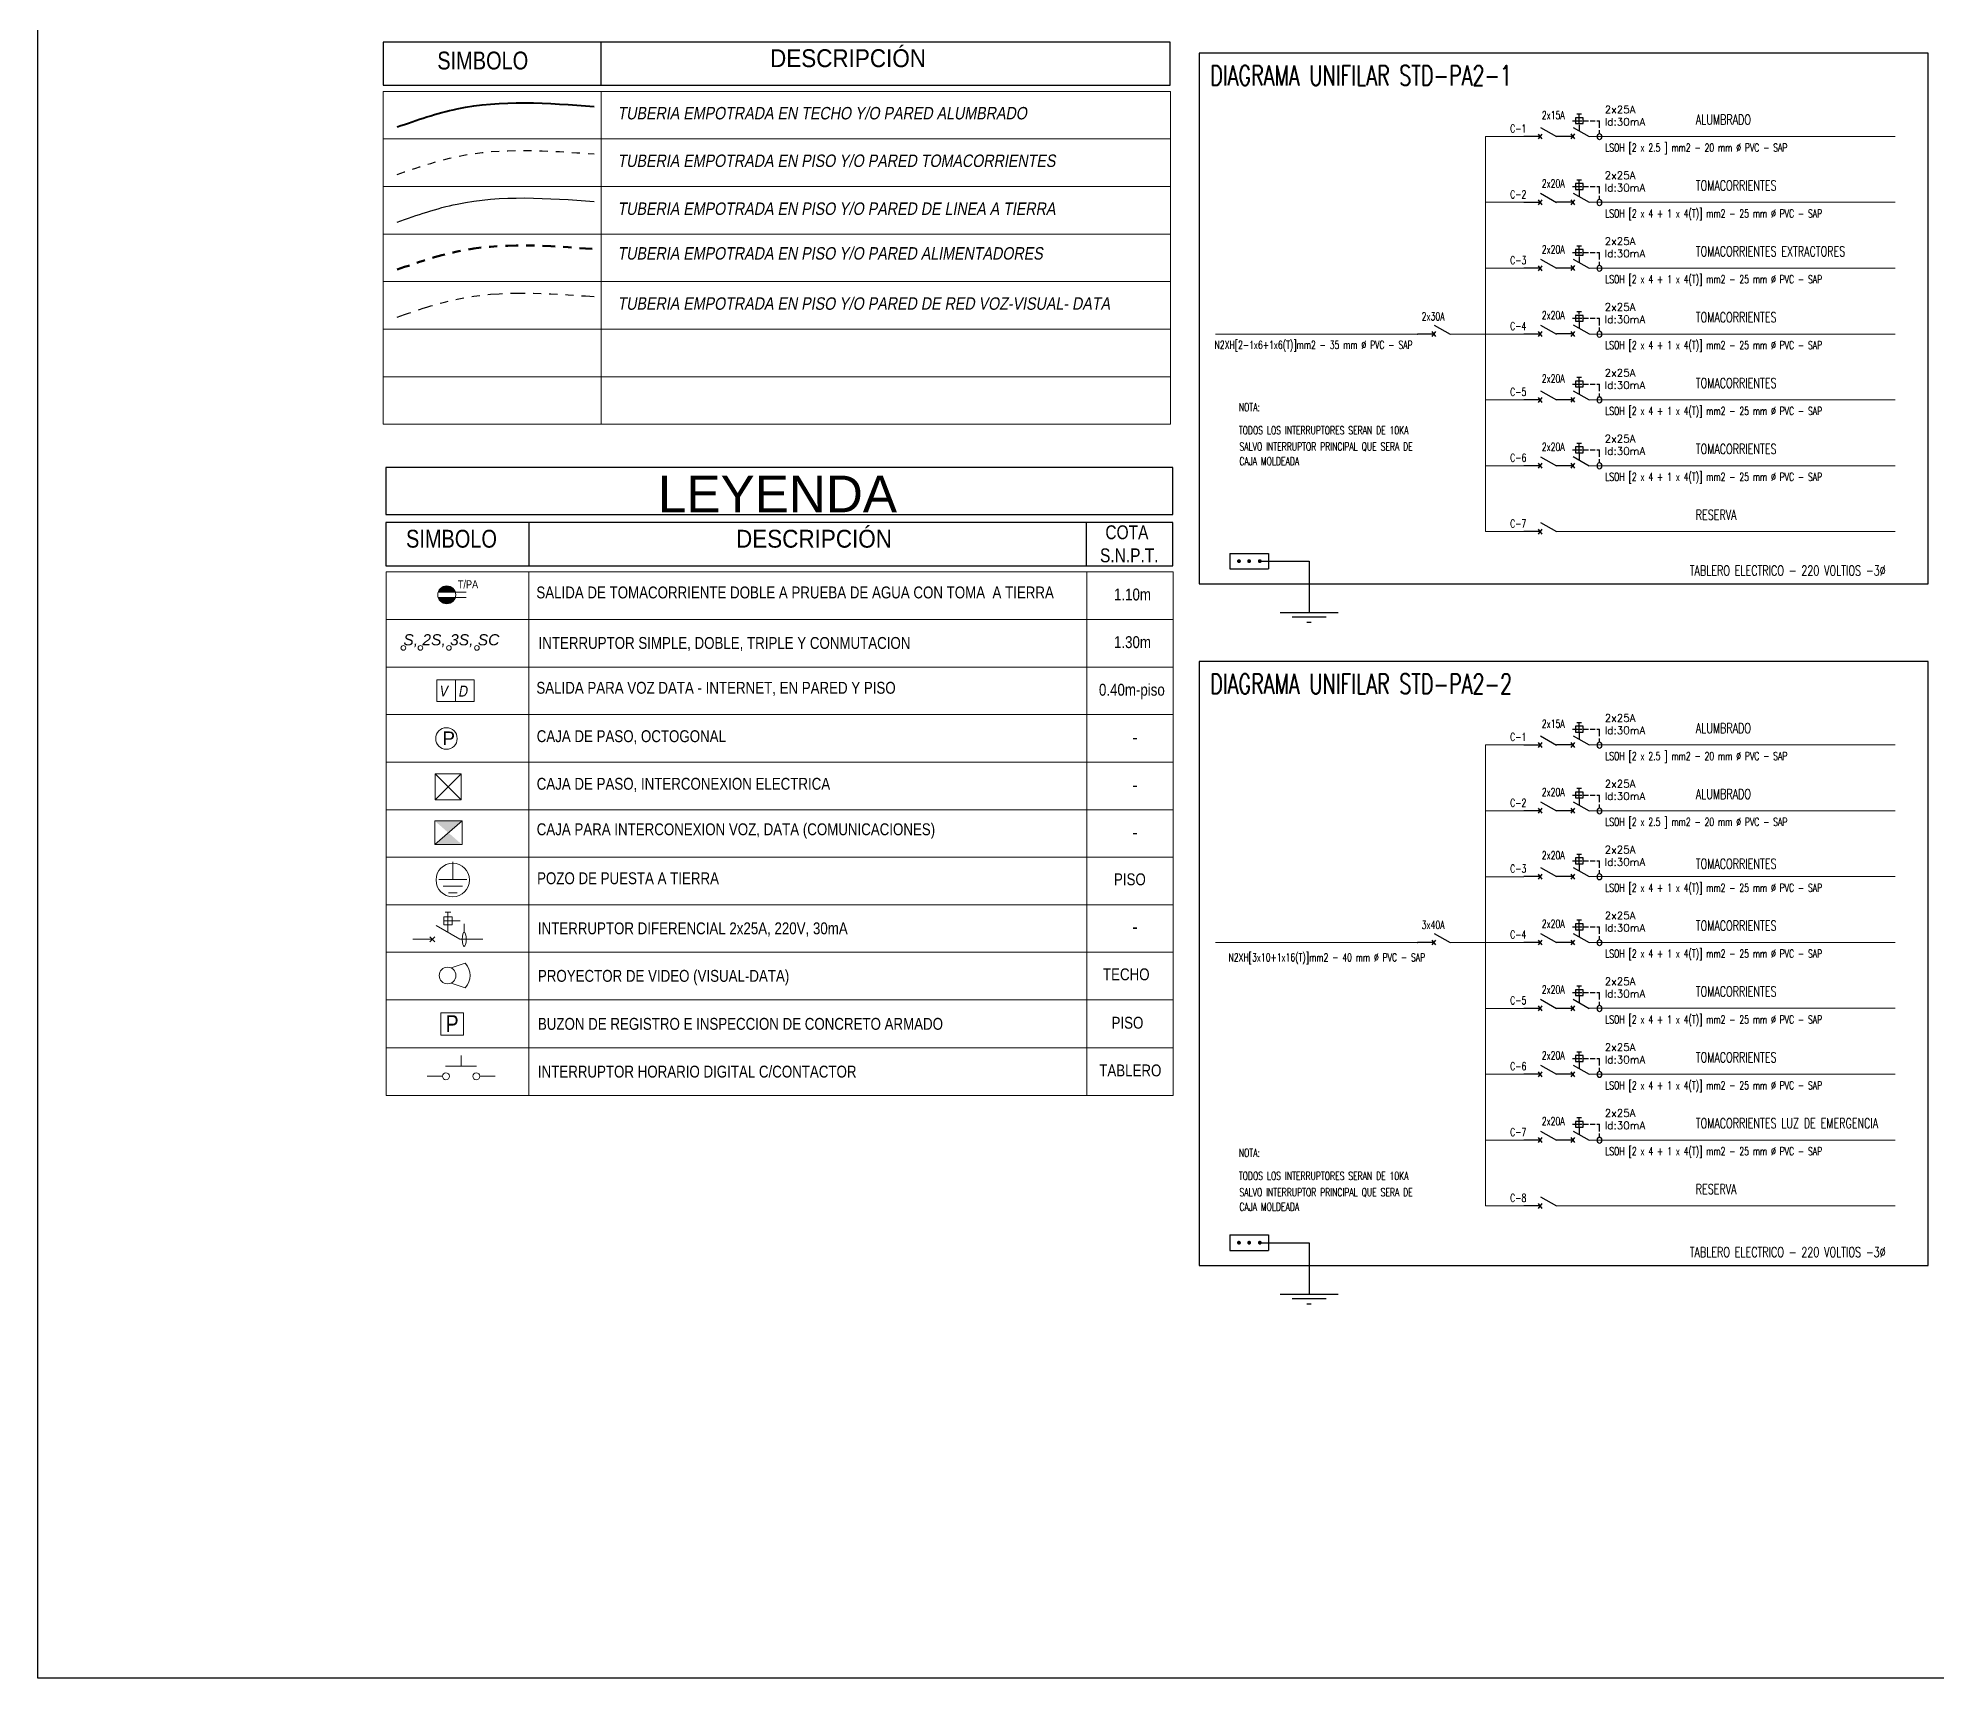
# Model space of a CAD drawing. Header units: millimetres. Extents: x 3354 to 3637, y 1117 to 1358.
# Drawn here: x 3353.99 to 3377.47, y 1161.75 to 1182.05 of the extents above; entities that cross this region are included whole.
import ezdxf

# ---------------------------------------------------------------- set-up
doc = ezdxf.new("R2010")
doc.units = ezdxf.units.MM
for name, pattern in [('ACAD_ISO15W100', [39, 12, -3, 12, -3, 0, -3, 0, -3, 0, -3]), ('CONTINUA', [0]), ('DASHDOT2', [12.7, 6.35, -3.175, 0, -3.175]), ('DASHED', [0.75, 0.5, -0.25]), ('DASHED2', [0.375, 0.25, -0.125]), ('HIDDEN2', [0.1875, 0.125, -0.0625])]:
    doc.linetypes.add(name, pattern=pattern)
for name, color, linetype, lineweight in [('0-Accesorio', 4, 'Continuous', 20), ('06- DIAFRAMA UNIFILARES', 44, 'HIDDEN2', 15), ('ACCESORIOS', 4, 'Continuous', 18), ('ALIMENTADORES', 43, 'DASHDOT2', 50), ('buzones', 4, 'Continuous', 18), ('CAB30mm', 60, 'Continuous', 30), ('columnas', 1, 'Continuous', 5), ('FIERR2', 41, 'Continuous', 20), ('INST. TOMAC.', 3, 'DASHED', 30), ('RED ALUMBRADO', 6, 'Continuous', 40), ('RED RED TV CABLE', 241, 'ACAD_ISO15W100', 40), ('RED TIERRA', 21, 'T_LINE', 30), ('SANIT', 160, 'Continuous', 60), ('tableros y cables', 14, 'Continuous', 18)]:
    doc.layers.add(name, color=color, linetype=linetype, lineweight=lineweight)
for name, color, linetype in [('06-LNA FZA', 150, 'Continuous'), ('10LAUXILIAR', 1, 'Continuous'), ('40ALUMBRADO', 5, 'Continuous'), ('B-NOTAS', 7, 'Continuous'), ('EQUIPOS', 4, 'Continuous'), ('G-TEXTOS-NOTAS', 7, 'Continuous')]:
    doc.layers.add(name, color=color, linetype=linetype)
doc.layers.add('texto', color=7, linetype='Continuous', lineweight=9, true_color=0x000000)
doc.styles.add('2-SIETE', font='ARIALN.TTF', dxfattribs={"height": 0.07})
doc.styles.add('50-NOTAS', font='romans.shx', dxfattribs={"height": 0.1})
doc.styles.add('A-1', font='arial.ttf', dxfattribs={"height": 0.075})
doc.styles.add('B-NOTAS', font='romans.shx', dxfattribs={"width": 0.8, "height": 2.5})
doc.styles.add('BYE', font='ARIALN.TTF', dxfattribs={"oblique": 10, "height": 2})
doc.styles.add('NPT', font='arial.ttf', dxfattribs={"height": 0.1})
doc.styles.get("Standard").update_dxf_attribs({"font": 'arial.ttf'})
doc.linetypes.add('T_LINE', pattern='A,12.7,-5.08,["T",Standard,S=2.54,R=0,X=-2.54,Y=-1.27],-6.35', length=24.13)

# ---------------------------------------------------------------- blocks, each defined once
blk = doc.blocks.new('SC')
at = {"layer": '06-LNA FZA'}
for p, q in [((-0.432, 0.057), (-0.342, -0.059)), ((-0.342, 0.057), (-0.432, -0.059)), ((-0.374, 0.211), (0, -0.001)), ((-0.387, -0.001), (-0.765, -0.001))]:
    blk.add_line(p, q, dxfattribs=at)
blk = doc.blocks.new('ID')
at = {"color": 1, "linetype": 'Continuous', "ltscale": 0.1}
for p, q in [((3472.703, 1590.813), (3472.737, 1590.813)), ((3472.756, 1590.813), (3472.82, 1590.813)), ((3472.816, 1590.892), (3472.76, 1590.892)), ((3472.788, 1590.781), (3472.788, 1590.845)), ((3472.841, 1590.813), (3472.903, 1590.813)), ((3472.922, 1590.813), (3472.986, 1590.813)), ((3473.005, 1590.813), (3473.038, 1590.813)), ((3473.038, 1590.725), (3473.038, 1590.813)), ((3473.038, 1590.655), (3473.038, 1590.697))]:
    blk.add_line(p, q, dxfattribs=at)
blk.add_lwpolyline([(3472.742, 1590.777), (3472.835, 1590.777), (3472.835, 1590.849), (3472.742, 1590.849)], close=True, dxfattribs=at)
for points in [[(3472.788, 1590.862), (3472.788, 1590.892)], [(3472.788, 1590.764), (3472.788, 1590.687)]]:
    blk.add_lwpolyline(points, dxfattribs=at)
blk.add_ellipse((3473.038, 1590.616), major_axis=(0, -0.0398), ratio=0.654896, dxfattribs=at)
at = {"layer": 'G-TEXTOS-NOTAS', "style": '50-NOTAS'}
for s, p in [('2x25A', (3473.103, 1590.905)), ('Id:30mA', (3473.103, 1590.752))]:
    blk.add_text(s, height=0.0937, dxfattribs=at).set_placement(p)
blk = doc.blocks.new('DIFERENCIAL')
at = {"color": 1, "linetype": 'Continuous', "ltscale": 0.1}
for p, q in [((-0.642, 0.319), (-0.602, 0.319)), ((-0.58, 0.319), (-0.504, 0.319)), ((-0.509, 0.412), (-0.575, 0.412)), ((-0.542, 0.281), (-0.542, 0.356)), ((-0.48, 0.319), (-0.407, 0.319)), ((-0.385, 0.319), (-0.31, 0.319)), ((-0.287, 0.319), (-0.248, 0.319)), ((-0.248, 0.216), (-0.248, 0.319)), ((-0.248, 0.134), (-0.248, 0.183))]:
    blk.add_line(p, q, dxfattribs=at)
blk.add_lwpolyline([(-0.596, 0.276), (-0.486, 0.276), (-0.486, 0.361), (-0.596, 0.361)], close=True, dxfattribs=at)
for points in [[(-0.542, 0.376), (-0.542, 0.412)], [(-0.542, 0.261), (-0.542, 0.171)]]:
    blk.add_lwpolyline(points, dxfattribs=at)
blk.add_ellipse((-0.248, 0.087), major_axis=(0, -0.0467), ratio=0.654896, dxfattribs=at)
at = {"layer": 'G-TEXTOS-NOTAS', "style": '50-NOTAS'}
for s, p in [('2x25A', (-0.172, 0.427)), ('Id:30mA', (-0.172, 0.247))]:
    blk.add_text(s, height=0.11, dxfattribs=at).set_placement(p)
blk = doc.blocks.new('TOMA A PRUEBA DE AGUA')
at = {"layer": 'ACCESORIOS'}
h = blk.add_hatch(color=256, dxfattribs=at)
h.paths.add_polyline_path([(2284.459, 573.798), (2284.733, 573.798, 0.724865)])
h.paths.add_polyline_path([(2284.733, 573.708), (2284.459, 573.708, 0.724865)])
at = {"layer": 'ACCESORIOS', "linetype": 'Continuous', "lineweight": 20, "ltscale": 0.1}
for p, q in [((2284.459, 573.798), (2284.908, 573.798)), ((2284.459, 573.708), (2284.908, 573.708))]:
    blk.add_line(p, q, dxfattribs=at)
blk.add_circle((2284.596, 573.753), 0.144, dxfattribs=at)
at = {"layer": 'ACCESORIOS', "style": 'A-1', "width": 0.8}
blk.add_text('T/PA', height=0.1316, dxfattribs=at).set_placement((2284.774, 573.856))
blk = doc.blocks.new('CAJA DE PASO CUADRADO')
at = {"layer": 'ACCESORIOS', "linetype": 'Continuous', "lineweight": 20, "ltscale": 0.1}
for p, q in [((3457.161, 1211.357), (3457.482, 1211.036)), ((3457.482, 1211.357), (3457.161, 1211.036))]:
    blk.add_line(p, q, dxfattribs=at)
blk.add_lwpolyline([(3457.482, 1211.357), (3457.161, 1211.357), (3457.161, 1211.036), (3457.482, 1211.036)], close=True, dxfattribs=at)

msp = doc.modelspace()

# ---------------------------------------------------------------- hatches: boundary and pattern name
at = {"layer": 'ACCESORIOS'}
h = msp.add_hatch(color=256, dxfattribs=at)
h.dxf.hatch_style = 1
h.paths.add_polyline_path([(3358.898, 1172.358), (3359.067, 1172.211), (3359.237, 1172.357), (3359.237, 1172.358)])
h.paths.add_polyline_path([(3358.898, 1172.066), (3359.233, 1172.066), (3359.067, 1172.211)])

# ---------------------------------------------------------------- linework, layer by layer
at = {"color": 4, "linetype": 'Continuous', "lineweight": 20, "ltscale": 0.1}
for p, q in [((3359.122, 1171.851), (3359.122, 1171.634)), ((3358.948, 1171.634), (3359.297, 1171.634)), ((3358.948, 1171.634), (3359.297, 1171.634)), ((3359.002, 1171.551), (3359.242, 1171.551)), ((3359.07, 1171.468), (3359.174, 1171.468))]:
    msp.add_line(p, q, dxfattribs=at)
at = {"ltscale": 2}
msp.add_lwpolyline([(3353.989, 1197.853), (3406.982, 1197.853), (3406.982, 1161.749), (3353.989, 1161.749)], close=True, dxfattribs=at)
at = {"color": 4, "linetype": 'Continuous', "lineweight": 20, "ltscale": 0.1}
msp.add_circle((3359.121, 1171.626), 0.207, dxfattribs=at)
at = {"layer": '0-Accesorio', "linetype": 'Continuous'}
for p, q in [((3359.224, 1169.324), (3359.224, 1169.456)), ((3359.032, 1169.324), (3359.417, 1169.324))]:
    msp.add_line(p, q, dxfattribs=at)
for centre in [(3359.037, 1169.197), (3359.412, 1169.197)]:
    msp.add_circle(centre, 0.0436, dxfattribs=at)
at = {"layer": '06- DIAFRAMA UNIFILARES', "color": 150, "linetype": 'CONTINUA'}
for p, q in [((3371.898, 1180.828), (3371.898, 1175.938)), ((3372.373, 1180.828), (3371.898, 1180.828)), ((3373.181, 1180.828), (3376.968, 1180.828)), ((3372.373, 1180.013), (3371.898, 1180.013)), ((3373.181, 1180.013), (3376.968, 1180.013)), ((3372.373, 1179.198), (3371.898, 1179.198)), ((3373.181, 1179.198), (3376.968, 1179.198)), ((3371.06, 1178.383), (3368.559, 1178.383)), ((3371.898, 1178.383), (3371.461, 1178.383)), ((3372.373, 1178.383), (3371.898, 1178.383)), ((3373.181, 1178.383), (3376.968, 1178.383)), ((3372.373, 1177.568), (3371.898, 1177.568)), ((3373.181, 1177.568), (3376.968, 1177.568)), ((3372.373, 1176.753), (3371.898, 1176.753)), ((3373.181, 1176.753), (3376.968, 1176.753)), ((3372.373, 1175.938), (3371.898, 1175.938)), ((3372.775, 1175.939), (3376.968, 1175.939)), ((3371.898, 1173.297), (3371.898, 1167.593)), ((3372.373, 1173.297), (3371.898, 1173.297)), ((3373.181, 1173.298), (3376.968, 1173.298)), ((3372.373, 1172.482), (3371.898, 1172.482)), ((3373.181, 1172.483), (3376.968, 1172.483)), ((3372.373, 1171.667), (3371.898, 1171.667)), ((3373.181, 1171.668), (3376.968, 1171.668)), ((3371.06, 1170.852), (3368.559, 1170.852)), ((3371.898, 1170.852), (3371.461, 1170.852)), ((3372.373, 1170.852), (3371.898, 1170.852)), ((3373.181, 1170.853), (3376.968, 1170.853)), ((3372.373, 1170.037), (3371.898, 1170.037)), ((3373.181, 1170.038), (3376.968, 1170.038)), ((3372.373, 1169.222), (3371.898, 1169.222)), ((3373.181, 1169.223), (3376.968, 1169.223)), ((3372.373, 1168.407), (3371.898, 1168.407)), ((3373.181, 1168.408), (3376.968, 1168.408)), ((3372.373, 1167.593), (3371.898, 1167.593)), ((3372.775, 1167.593), (3376.968, 1167.593))]:
    msp.add_line(p, q, dxfattribs=at)
at = {"layer": '10LAUXILIAR', "color": 3, "linetype": 'Continuous'}
for p, q in [((3368.734, 1175.668, -1.41), (3369.214, 1175.668, -1.41)), ((3368.734, 1175.668, -1.41), (3368.734, 1175.476, -1.41)), ((3369.118, 1175.572, -1.41), (3369.717, 1175.572, -1.41)), ((3369.214, 1175.668, -1.41), (3369.214, 1175.476, -1.41)), ((3369.717, 1175.572, -1.41), (3369.717, 1174.937, -1.41)), ((3368.734, 1175.476, -1.41), (3369.214, 1175.476, -1.41)), ((3369.357, 1174.937, -1.41), (3370.077, 1174.937, -1.41)), ((3369.508, 1174.882, -1.41), (3369.925, 1174.882, -1.41)), ((3369.689, 1174.817, -1.41), (3369.743, 1174.817, -1.41)), ((3368.734, 1167.233, -1.41), (3369.214, 1167.233, -1.41)), ((3368.734, 1167.233, -1.41), (3368.734, 1167.041, -1.41)), ((3369.118, 1167.137, -1.41), (3369.717, 1167.137, -1.41)), ((3369.214, 1167.233, -1.41), (3369.214, 1167.041, -1.41)), ((3369.717, 1167.137, -1.41), (3369.717, 1166.502, -1.41)), ((3368.734, 1167.041, -1.41), (3369.214, 1167.041, -1.41)), ((3369.357, 1166.502, -1.41), (3370.077, 1166.502, -1.41)), ((3369.508, 1166.447, -1.41), (3369.925, 1166.447, -1.41)), ((3369.689, 1166.382, -1.41), (3369.743, 1166.382, -1.41))]:
    msp.add_line(p, q, dxfattribs=at)
at = {"layer": '10LAUXILIAR', "color": 3, "linetype": 'Continuous', "const_width": 0.024}
for points in [[(3368.836, 1175.572, 1), (3368.86, 1175.572, 1)], [(3368.962, 1175.572, 1), (3368.986, 1175.572, 1)], [(3369.094, 1175.572, 1), (3369.118, 1175.572, 1)], [(3368.836, 1167.137, 1), (3368.86, 1167.137, 1)], [(3368.962, 1167.137, 1), (3368.986, 1167.137, 1)], [(3369.094, 1167.137, 1), (3369.118, 1167.137, 1)]]:
    msp.add_lwpolyline(points, format="xyb", close=True, dxfattribs=at)
at = {"layer": '40ALUMBRADO'}
for points in [[(3377.374, 1181.858), (3368.357, 1181.858), (3368.357, 1175.292), (3377.374, 1175.292)], [(3377.374, 1174.328), (3368.357, 1174.328), (3368.357, 1166.857), (3377.374, 1166.857)]]:
    msp.add_lwpolyline(points, close=True, dxfattribs=at)
for points in [[(3371.06, 1178.383), (3371.058, 1178.383), (3371.058, 1178.383), (3371.06, 1178.383)], [(3371.461, 1178.383), (3371.462, 1178.383), (3371.462, 1178.383), (3371.461, 1178.383)], [(3371.06, 1170.853), (3371.058, 1170.853), (3371.058, 1170.852), (3371.06, 1170.852)], [(3371.461, 1170.852), (3371.462, 1170.852), (3371.462, 1170.853), (3371.461, 1170.853)]]:
    msp.add_lwpolyline(points, dxfattribs=at)
at = {"layer": 'ACCESORIOS', "color": 4, "linetype": 'Continuous', "lineweight": 20, "ltscale": 0.1}
msp.add_line((3359.155, 1173.837), (3359.155, 1174.104), dxfattribs=at)
msp.add_line((3359.155, 1173.837), (3359.155, 1174.104), dxfattribs=at)
at = {"layer": 'ACCESORIOS', "linetype": 'Continuous', "lineweight": 20, "ltscale": 0.1}
msp.add_line((3359.237, 1172.357), (3358.898, 1172.066), dxfattribs=at)
at = {"layer": 'ACCESORIOS'}
for p, q in [((3359.012, 1171.12), (3359.112, 1171.12)), ((3359.028, 1171.229), (3359.097, 1171.229)), ((3359.062, 1170.979), (3359.062, 1171.229)), ((3359.062, 1171.17), (3359.062, 1171.07)), ((3358.868, 1170.892), (3358.627, 1170.892)), ((3358.838, 1170.862), (3358.898, 1170.922)), ((3358.898, 1170.862), (3358.838, 1170.922)), ((3359.21, 1170.892), (3358.914, 1171.063)), ((3359.21, 1170.892), (3359.493, 1170.892))]:
    msp.add_line(p, q, dxfattribs=at)
at = {"layer": 'ACCESORIOS', "linetype": 'DASHED2', "ltscale": 0.005}
for p in [(3359.112, 1171.12), (3359.263, 1170.982)]:
    msp.add_line(p, (3359.263, 1171.12), dxfattribs=at)
at = {"layer": 'ACCESORIOS', "color": 1, "linetype": 'Continuous', "lineweight": 20, "ltscale": 0.1}
for p, q in [((3359.103, 1170.537), (3359.276, 1170.595)), ((3359.103, 1170.351), (3359.276, 1170.293))]:
    msp.add_line(p, q, dxfattribs=at)
at = {"layer": 'ACCESORIOS', "color": 4, "linetype": 'Continuous', "lineweight": 20, "ltscale": 0.1}
msp.add_lwpolyline([(3358.925, 1174.104), (3359.385, 1174.104), (3359.385, 1173.837), (3358.925, 1173.837)], close=True, dxfattribs=at)
at = {"layer": 'ACCESORIOS', "linetype": 'Continuous', "lineweight": 20, "ltscale": 0.1}
msp.add_lwpolyline([(3359.237, 1172.066), (3358.898, 1172.066), (3358.898, 1172.358), (3359.237, 1172.358)], close=True, dxfattribs=at)
at = {"layer": 'ACCESORIOS'}
msp.add_lwpolyline([(3359.112, 1171.17), (3359.012, 1171.17), (3359.012, 1171.07), (3359.112, 1171.07)], close=True, dxfattribs=at)
for centre, radius in [((3358.51, 1174.498), 0.0292), ((3358.721, 1174.498), 0.0292), ((3359.074, 1174.498), 0.0292), ((3359.42, 1174.498), 0.0292), ((3359.043, 1173.377), 0.133)]:
    msp.add_circle(centre, radius, dxfattribs=at)
at = {"layer": 'ACCESORIOS', "color": 1, "linetype": 'Continuous', "lineweight": 20, "ltscale": 0.1}
msp.add_circle((3359.057, 1170.444), 0.103, dxfattribs=at)
msp.add_arc((3359.111, 1170.444), 0.224, 317.5277, 42.4723, dxfattribs=at)
at = {"layer": 'ACCESORIOS'}
msp.add_ellipse((3359.263, 1170.892), major_axis=(0, -0.0894), ratio=0.271389, dxfattribs=at)
at = {"layer": 'ALIMENTADORES', "ltscale": 0.025}
msp.add_spline([(3358.434, 1179.181), (3359.174, 1179.404), (3360.87, 1179.434)], degree=3, dxfattribs=at)
at = {"layer": 'buzones', "linetype": 'Continuous', "ltscale": 0.25}
msp.add_lwpolyline([(3359.253, 1169.704), (3359.254, 1169.983), (3358.975, 1169.983), (3358.975, 1169.704)], close=True, dxfattribs=at)
at = {"layer": 'CAB30mm'}
for p, q in [((3360.955, 1181.996), (3360.955, 1181.461)), ((3360.063, 1176.049), (3360.063, 1175.514)), ((3366.962, 1175.514), (3366.962, 1176.049))]:
    msp.add_line(p, q, dxfattribs=at)
for points in [[(3358.261, 1181.461), (3367.998, 1181.461), (3367.998, 1181.996), (3358.261, 1181.996)], [(3358.295, 1176.151), (3368.032, 1176.151), (3368.032, 1176.729), (3358.295, 1176.729)], [(3358.295, 1175.514), (3368.032, 1175.514), (3368.032, 1176.049), (3358.295, 1176.049)]]:
    msp.add_lwpolyline(points, close=True, dxfattribs=at)
at = {"layer": 'FIERR2'}
for p, q in [((3358.262, 1181.386), (3358.262, 1177.267)), ((3358.262, 1181.386), (3368, 1181.386)), ((3360.956, 1181.386), (3360.956, 1177.267)), ((3368, 1181.386), (3368, 1177.267)), ((3358.262, 1180.797), (3368, 1180.797)), ((3358.262, 1180.208), (3368, 1180.208)), ((3358.262, 1179.62), (3368, 1179.62)), ((3358.262, 1179.032), (3368, 1179.032)), ((3358.262, 1178.444), (3368, 1178.444)), ((3358.262, 1177.855), (3368, 1177.855)), ((3358.262, 1177.267), (3368, 1177.267)), ((3358.296, 1175.438), (3358.296, 1168.959)), ((3358.296, 1175.438), (3368.033, 1175.438)), ((3360.064, 1175.438), (3360.064, 1168.959)), ((3366.964, 1175.438), (3366.964, 1168.959)), ((3368.033, 1175.438), (3368.033, 1168.959)), ((3358.296, 1174.849), (3368.033, 1174.849)), ((3358.296, 1174.261), (3368.033, 1174.261)), ((3358.296, 1173.673), (3368.033, 1173.673)), ((3358.296, 1173.084), (3368.033, 1173.084)), ((3358.296, 1172.496), (3368.033, 1172.496)), ((3358.296, 1171.908), (3368.033, 1171.908)), ((3358.296, 1171.32), (3368.033, 1171.32)), ((3358.296, 1170.731), (3368.033, 1170.731)), ((3358.296, 1170.141), (3368.033, 1170.141)), ((3358.296, 1169.55), (3368.033, 1169.55)), ((3358.296, 1168.959), (3368.033, 1168.959))]:
    msp.add_line(p, q, dxfattribs=at)
at = {"layer": 'INST. TOMAC.', "ltscale": 0.01}
msp.add_spline([(3358.434, 1180.357), (3359.174, 1180.58), (3360.87, 1180.611)], degree=3, dxfattribs=at)
at = {"layer": 'RED ALUMBRADO'}
msp.add_spline([(3358.434, 1180.946), (3359.174, 1181.169), (3360.87, 1181.2)], degree=3, dxfattribs=at)
at = {"layer": 'RED RED TV CABLE', "lineweight": 30, "ltscale": 0.015}
msp.add_spline([(3358.434, 1178.592), (3359.174, 1178.815), (3360.87, 1178.846)], degree=3, dxfattribs=at)
at = {"layer": 'RED TIERRA', "ltscale": 0.02}
msp.add_spline([(3358.434, 1179.769), (3359.174, 1179.992), (3360.87, 1180.023)], degree=3, dxfattribs=at)
at = {"layer": 'tableros y cables'}
for p, q in [((3358.804, 1169.197), (3358.993, 1169.197)), ((3359.645, 1169.197), (3359.456, 1169.197))]:
    msp.add_line(p, q, dxfattribs=at)

# ---------------------------------------------------------------- block references
at = {"layer": '06- DIAFRAMA UNIFILARES', "color": 1, "linetype": 'CONTINUA', "xscale": 0.5280000000003002, "yscale": 0.5280000000003002, "zscale": 0.5280000000003002}
for p in [(3372.777, 1180.828), (3373.181, 1180.829), (3372.777, 1180.013), (3373.181, 1180.014), (3372.777, 1179.198), (3373.181, 1179.199), (3371.462, 1178.383), (3372.777, 1178.383), (3373.181, 1178.384), (3372.777, 1177.568), (3373.181, 1177.569), (3372.777, 1176.753), (3373.181, 1176.754), (3372.777, 1175.938), (3372.777, 1173.297), (3373.181, 1173.298), (3372.777, 1172.483), (3373.181, 1172.483), (3372.777, 1171.668), (3373.181, 1171.668), (3371.462, 1170.853), (3372.777, 1170.853), (3373.181, 1170.853), (3372.777, 1170.038), (3373.181, 1170.038), (3372.777, 1169.223), (3373.181, 1169.223), (3372.777, 1168.408), (3373.181, 1168.408), (3372.777, 1167.593)]:
    msp.add_blockref('SC', p, dxfattribs=at)
at = {"layer": '40ALUMBRADO'}
for p in [(-99.73, -410.605), (-99.73, -410.605), (-99.73, -411.42), (-99.73, -411.42), (-99.73, -412.235), (-99.73, -412.235), (-99.73, -413.049), (-99.73, -413.049), (-99.73, -413.864), (-99.73, -413.864), (-99.73, -418.95), (-99.73, -418.95)]:
    msp.add_blockref('ID', p, dxfattribs=at)
at = {"layer": 'ACCESORIOS'}
for name, p, xscale, yscale, zscale in [('TOMA A PRUEBA DE AGUA', (1599.908, 733.365), 0.7700000000000001, 0.7700000000000001, 0.7700000000000001), ('CAJA DE PASO CUADRADO', (-101.713, -39.628), 1.001, 1.001, 1.001)]:
    msp.add_blockref(name, p, dxfattribs=dict(at, xscale=xscale, yscale=yscale, zscale=zscale))
at = {"layer": 'EQUIPOS', "color": 3, "xscale": 0.8522151218380829, "yscale": 0.8522151218380829, "zscale": 0.8522151218380829}
for p in [(3373.52, 1180.751), (3373.52, 1173.221), (3373.52, 1172.406), (3373.52, 1170.776), (3373.52, 1169.961), (3373.52, 1169.146), (3373.52, 1168.331)]:
    msp.add_blockref('DIFERENCIAL', p, dxfattribs=at)

# ---------------------------------------------------------------- texts
at = {"layer": 'ACCESORIOS', "color": 4, "linetype": 'Continuous', "lineweight": 20, "ltscale": 0.1, "style": 'BYE', "oblique": 10}
for s, p in [('V', (3358.95, 1173.897, 6483.859)), ('D', (3359.188, 1173.896, 8104.824))]:
    msp.add_text(s, height=0.135, rotation=360, dxfattribs=at).set_placement(p)
at = {"layer": 'ACCESORIOS', "attachment_point": 1}
for s, insert, char_height, width in [('{\\fArial|b0|i1|c0|p34;S, 2S, 3S, SC}', (3358.51, 1174.668), 0.13787, 3.60811), ('{\\fArial|b0|i0|c0|p34;P}', (3358.992, 1173.464), 0.16877, 0.1307)]:
    msp.add_mtext(s, dxfattribs=dict(at, insert=insert, char_height=char_height, width=width))
at = {"layer": 'B-NOTAS', "style": 'B-NOTAS', "width": 0.7}
for s, height, p in [('DIAGRAMA UNIFILAR STD-PA2-1', 0.2475, (3368.492, 1181.459)), ('2x15A', 0.099, (3372.595, 1181.042)), ('ALUMBRADO ', 0.1237, (3374.5, 1180.974)), ('LSOH [2 x 2.5 ] mm2 - 20 mm %%C PVC - SAP', 0.099, (3373.379, 1180.64)), ('2x20A', 0.099, (3372.595, 1180.196)), ('TOMACORRIENTES', 0.12375, (3374.5, 1180.159)), ('LSOH [2 x 4 + 1 x 4(T)] mm2 - 25 mm %%C PVC - SAP', 0.099, (3373.379, 1179.825)), ('2x20A', 0.099, (3372.595, 1179.381)), ('TOMACORRIENTES EXTRACTORES', 0.12375, (3374.5, 1179.344)), ('LSOH [2 x 4 + 1 x 4(T)] mm2 - 25 mm %%C PVC - SAP', 0.099, (3373.379, 1179.011)), ('2x30A', 0.099, (3371.109, 1178.552)), ('2x20A', 0.099, (3372.595, 1178.566)), ('TOMACORRIENTES', 0.12375, (3374.5, 1178.529)), ('N2XH[2-1x6+1x6(T)]mm2 - 35 mm %%C PVC - SAP', 0.099, (3368.546, 1178.199, 1.41)), ('LSOH [2 x 4 + 1 x 4(T)] mm2 - 25 mm %%C PVC - SAP', 0.099, (3373.379, 1178.196)), ('2x20A', 0.099, (3372.595, 1177.782)), ('2x20A', 0.099, (3372.595, 1177.782)), ('TOMACORRIENTES', 0.12375, (3374.5, 1177.714)), ('NOTA:', 0.099, (3368.846, 1177.428)), ('LSOH [2 x 4 + 1 x 4(T)] mm2 - 25 mm %%C PVC - SAP', 0.099, (3373.379, 1177.381)), ('TODOS LOS INTERRUPTORES SERAN DE 10KA', 0.099, (3368.846, 1177.142)), ('SALVO INTERRUPTOR PRINCIPAL QUE SERA DE ', 0.099, (3368.854, 1176.941)), ('2x20A', 0.099, (3372.595, 1176.936)), ('TOMACORRIENTES', 0.12375, (3374.5, 1176.899)), ('CAJA MOLDEADA', 0.099, (3368.854, 1176.76)), ('LSOH [2 x 4 + 1 x 4(T)] mm2 - 25 mm %%C PVC - SAP', 0.099, (3373.379, 1176.566)), ('RESERVA', 0.1237, (3374.5, 1176.084)), ('TABLERO ELECTRICO - 220 VOLTIOS -3Ø', 0.12375, (3374.425, 1175.394, -1.41)), ('DIAGRAMA UNIFILAR STD-PA2-2', 0.2475, (3368.492, 1173.929)), ('2x15A', 0.099, (3372.595, 1173.511)), ('ALUMBRADO ', 0.1237, (3374.5, 1173.443)), ('LSOH [2 x 2.5 ] mm2 - 20 mm %%C PVC - SAP', 0.099, (3373.379, 1173.11)), ('2x20A', 0.099, (3372.595, 1172.665)), ('ALUMBRADO ', 0.1237, (3374.5, 1172.628)), ('LSOH [2 x 2.5 ] mm2 - 20 mm %%C PVC - SAP', 0.099, (3373.379, 1172.295)), ('2x20A', 0.099, (3372.595, 1171.882)), ('2x20A', 0.099, (3372.595, 1171.882)), ('TOMACORRIENTES', 0.12375, (3374.5, 1171.764)), ('LSOH [2 x 4 + 1 x 4(T)] mm2 - 25 mm %%C PVC - SAP', 0.099, (3373.379, 1171.48)), ('3x40A', 0.099, (3371.109, 1171.021)), ('2x20A', 0.099, (3372.595, 1171.035)), ('TOMACORRIENTES', 0.12375, (3374.5, 1170.999)), ('N2XH[3x10+1x16(T)]mm2 - 40 mm %%C PVC - SAP', 0.099, (3368.719, 1170.619, 1.41)), ('LSOH [2 x 4 + 1 x 4(T)] mm2 - 25 mm %%C PVC - SAP', 0.099, (3373.379, 1170.665)), ('2x20A', 0.099, (3372.595, 1170.221)), ('TOMACORRIENTES', 0.12375, (3374.5, 1170.184)), ('LSOH [2 x 4 + 1 x 4(T)] mm2 - 25 mm %%C PVC - SAP', 0.099, (3373.379, 1169.85)), ('2x20A', 0.099, (3372.595, 1169.406)), ('TOMACORRIENTES', 0.12375, (3374.5, 1169.369)), ('LSOH [2 x 4 + 1 x 4(T)] mm2 - 25 mm %%C PVC - SAP', 0.099, (3373.379, 1169.035)), ('2x20A', 0.099, (3372.595, 1168.591)), ('TOMACORRIENTES LUZ DE EMERGENCIA', 0.12375, (3374.5, 1168.554)), ('NOTA:', 0.099, (3368.846, 1168.2)), ('LSOH [2 x 4 + 1 x 4(T)] mm2 - 25 mm %%C PVC - SAP', 0.099, (3373.379, 1168.22)), ('TODOS LOS INTERRUPTORES SERAN DE 10KA', 0.099, (3368.846, 1167.914)), ('SALVO INTERRUPTOR PRINCIPAL QUE SERA DE ', 0.099, (3368.854, 1167.712)), ('RESERVA', 0.1237, (3374.5, 1167.739)), ('CAJA MOLDEADA', 0.099, (3368.854, 1167.532)), ('TABLERO ELECTRICO - 220 VOLTIOS -3Ø', 0.12375, (3374.425, 1166.959, -1.41))]:
    msp.add_text(s, height=height, dxfattribs=at).set_placement(p)
at = {"layer": 'B-NOTAS', "ltscale": 0.25, "style": 'B-NOTAS', "width": 0.7}
for s, p in [('C-1', (3372.204, 1180.877)), ('C-2', (3372.204, 1180.062)), ('C-3', (3372.204, 1179.247)), ('C-4', (3372.204, 1178.432)), ('C-5', (3372.204, 1177.617)), ('C-6', (3372.204, 1176.802)), ('C-7', (3372.204, 1175.987)), ('C-1', (3372.204, 1173.347)), ('C-2', (3372.204, 1172.532)), ('C-3', (3372.204, 1171.717)), ('C-4', (3372.204, 1170.902)), ('C-5', (3372.204, 1170.087)), ('C-6', (3372.204, 1169.272)), ('C-7', (3372.204, 1168.457)), ('C-8', (3372.204, 1167.642))]:
    msp.add_text(s, height=0.099, dxfattribs=at).set_placement(p)
at = {"layer": 'buzones', "ltscale": 0.5, "style": '2-SIETE'}
msp.add_text('P', height=0.21, rotation=359.9724, dxfattribs=at).set_placement((3359.033, 1169.743))
at = {"layer": 'columnas', "lineweight": 60, "style": 'NPT'}
msp.add_text('LEYENDA', height=0.4537, dxfattribs=at).set_placement((3361.659, 1176.177))
at = {"layer": 'SANIT', "attachment_point": 1}
for s, insert, char_height, width in [('{\\W0.9;DESCRIPCIÓN}', (3363.047, 1181.907), 0.22094, 2.78074), ('{\\W0.8;SIMBOLO}', (3358.93, 1181.878), 0.22094, 1.40233), ('{\\W0.8;SIMBOLO}', (3358.543, 1175.96), 0.22094, 1.40233), ('{\\W0.9;DESCRIPCIÓN}', (3362.626, 1175.96), 0.22094, 2.78074), (' {\\W0.8;COTA\\PS.N.P.T.}', (3367.129, 1176.015), 0.17145, 2.15786)]:
    msp.add_mtext(s, dxfattribs=dict(at, insert=insert, char_height=char_height, width=width))
at = {"layer": 'texto', "style": 'BYE', "oblique": 10}
for s, p in [('TUBERIA EMPOTRADA EN TECHO Y/O PARED ALUMBRADO', (3361.16, 1181.039)), ('TUBERIA EMPOTRADA EN PISO Y/O PARED TOMACORRIENTES', (3361.16, 1180.45)), ('TUBERIA EMPOTRADA EN PISO Y/O PARED DE LINEA A TIERRA', (3361.16, 1179.857)), ('TUBERIA EMPOTRADA EN PISO Y/O PARED ALIMENTADORES', (3361.16, 1179.304)), ('TUBERIA EMPOTRADA EN PISO Y/O PARED DE RED VOZ-VISUAL- DATA', (3361.16, 1178.683))]:
    msp.add_text(s, height=0.15392, dxfattribs=at).set_placement(p)
at = {"layer": 'texto', "lineweight": 60, "width": 0.8}
for s, p in [('SALIDA DE TOMACORRIENTE DOBLE A PRUEBA DE AGUA CON TOMA  A TIERRA', (3360.156, 1175.111)), ('INTERRUPTOR SIMPLE, DOBLE, TRIPLE Y CONMUTACION', (3360.183, 1174.486)), ('SALIDA PARA VOZ DATA - INTERNET, EN PARED Y PISO', (3360.156, 1173.931)), ('CAJA DE PASO, OCTOGONAL', (3360.16, 1173.332)), ('CAJA DE PASO, INTERCONEXION ELECTRICA', (3360.16, 1172.743)), ('CAJA PARA INTERCONEXION VOZ, DATA (COMUNICACIONES)', (3360.16, 1172.18)), ('POZO DE PUESTA A TIERRA', (3360.165, 1171.574)), ('INTERRUPTOR DIFERENCIAL 2x25A, 220V, 30mA', (3360.175, 1170.954)), ('PROYECTOR DE VIDEO (VISUAL-DATA)', (3360.175, 1170.366)), ('BUZON DE REGISTRO E INSPECCION DE CONCRETO ARMADO', (3360.175, 1169.772)), ('INTERRUPTOR HORARIO DIGITAL C/CONTACTOR', (3360.175, 1169.181))]:
    msp.add_text(s, height=0.14729, dxfattribs=at).set_placement(p)
at = {"layer": 'texto', "lineweight": 30, "width": 0.78169, "attachment_point": 1}
for s, insert, char_height in [('{\\W0.8;1.10m}', (3367.302, 1175.233), 0.14729), ('{\\W0.8;1.30m}', (3367.302, 1174.643), 0.14729), ('{\\W0.8;0.40m-piso}', (3367.116, 1174.054), 0.14729), ('-', (3367.527, 1173.465), 0.147), ('-', (3367.527, 1172.877), 0.147), ('-', (3367.527, 1172.289), 0.147), ('{\\W0.8;PISO}', (3367.302, 1171.708), 0.14729), ('-', (3367.527, 1171.12), 0.147), ('{\\W0.8;TECHO}', (3367.166, 1170.532), 0.14729), ('{\\W0.8;PISO}', (3367.272, 1169.933), 0.14729), ('{\\W0.8;TABLERO}', (3367.12, 1169.343), 0.14729)]:
    msp.add_mtext(s, dxfattribs=dict(at, insert=insert, char_height=char_height))

doc.saveas('drawing.dxf')
